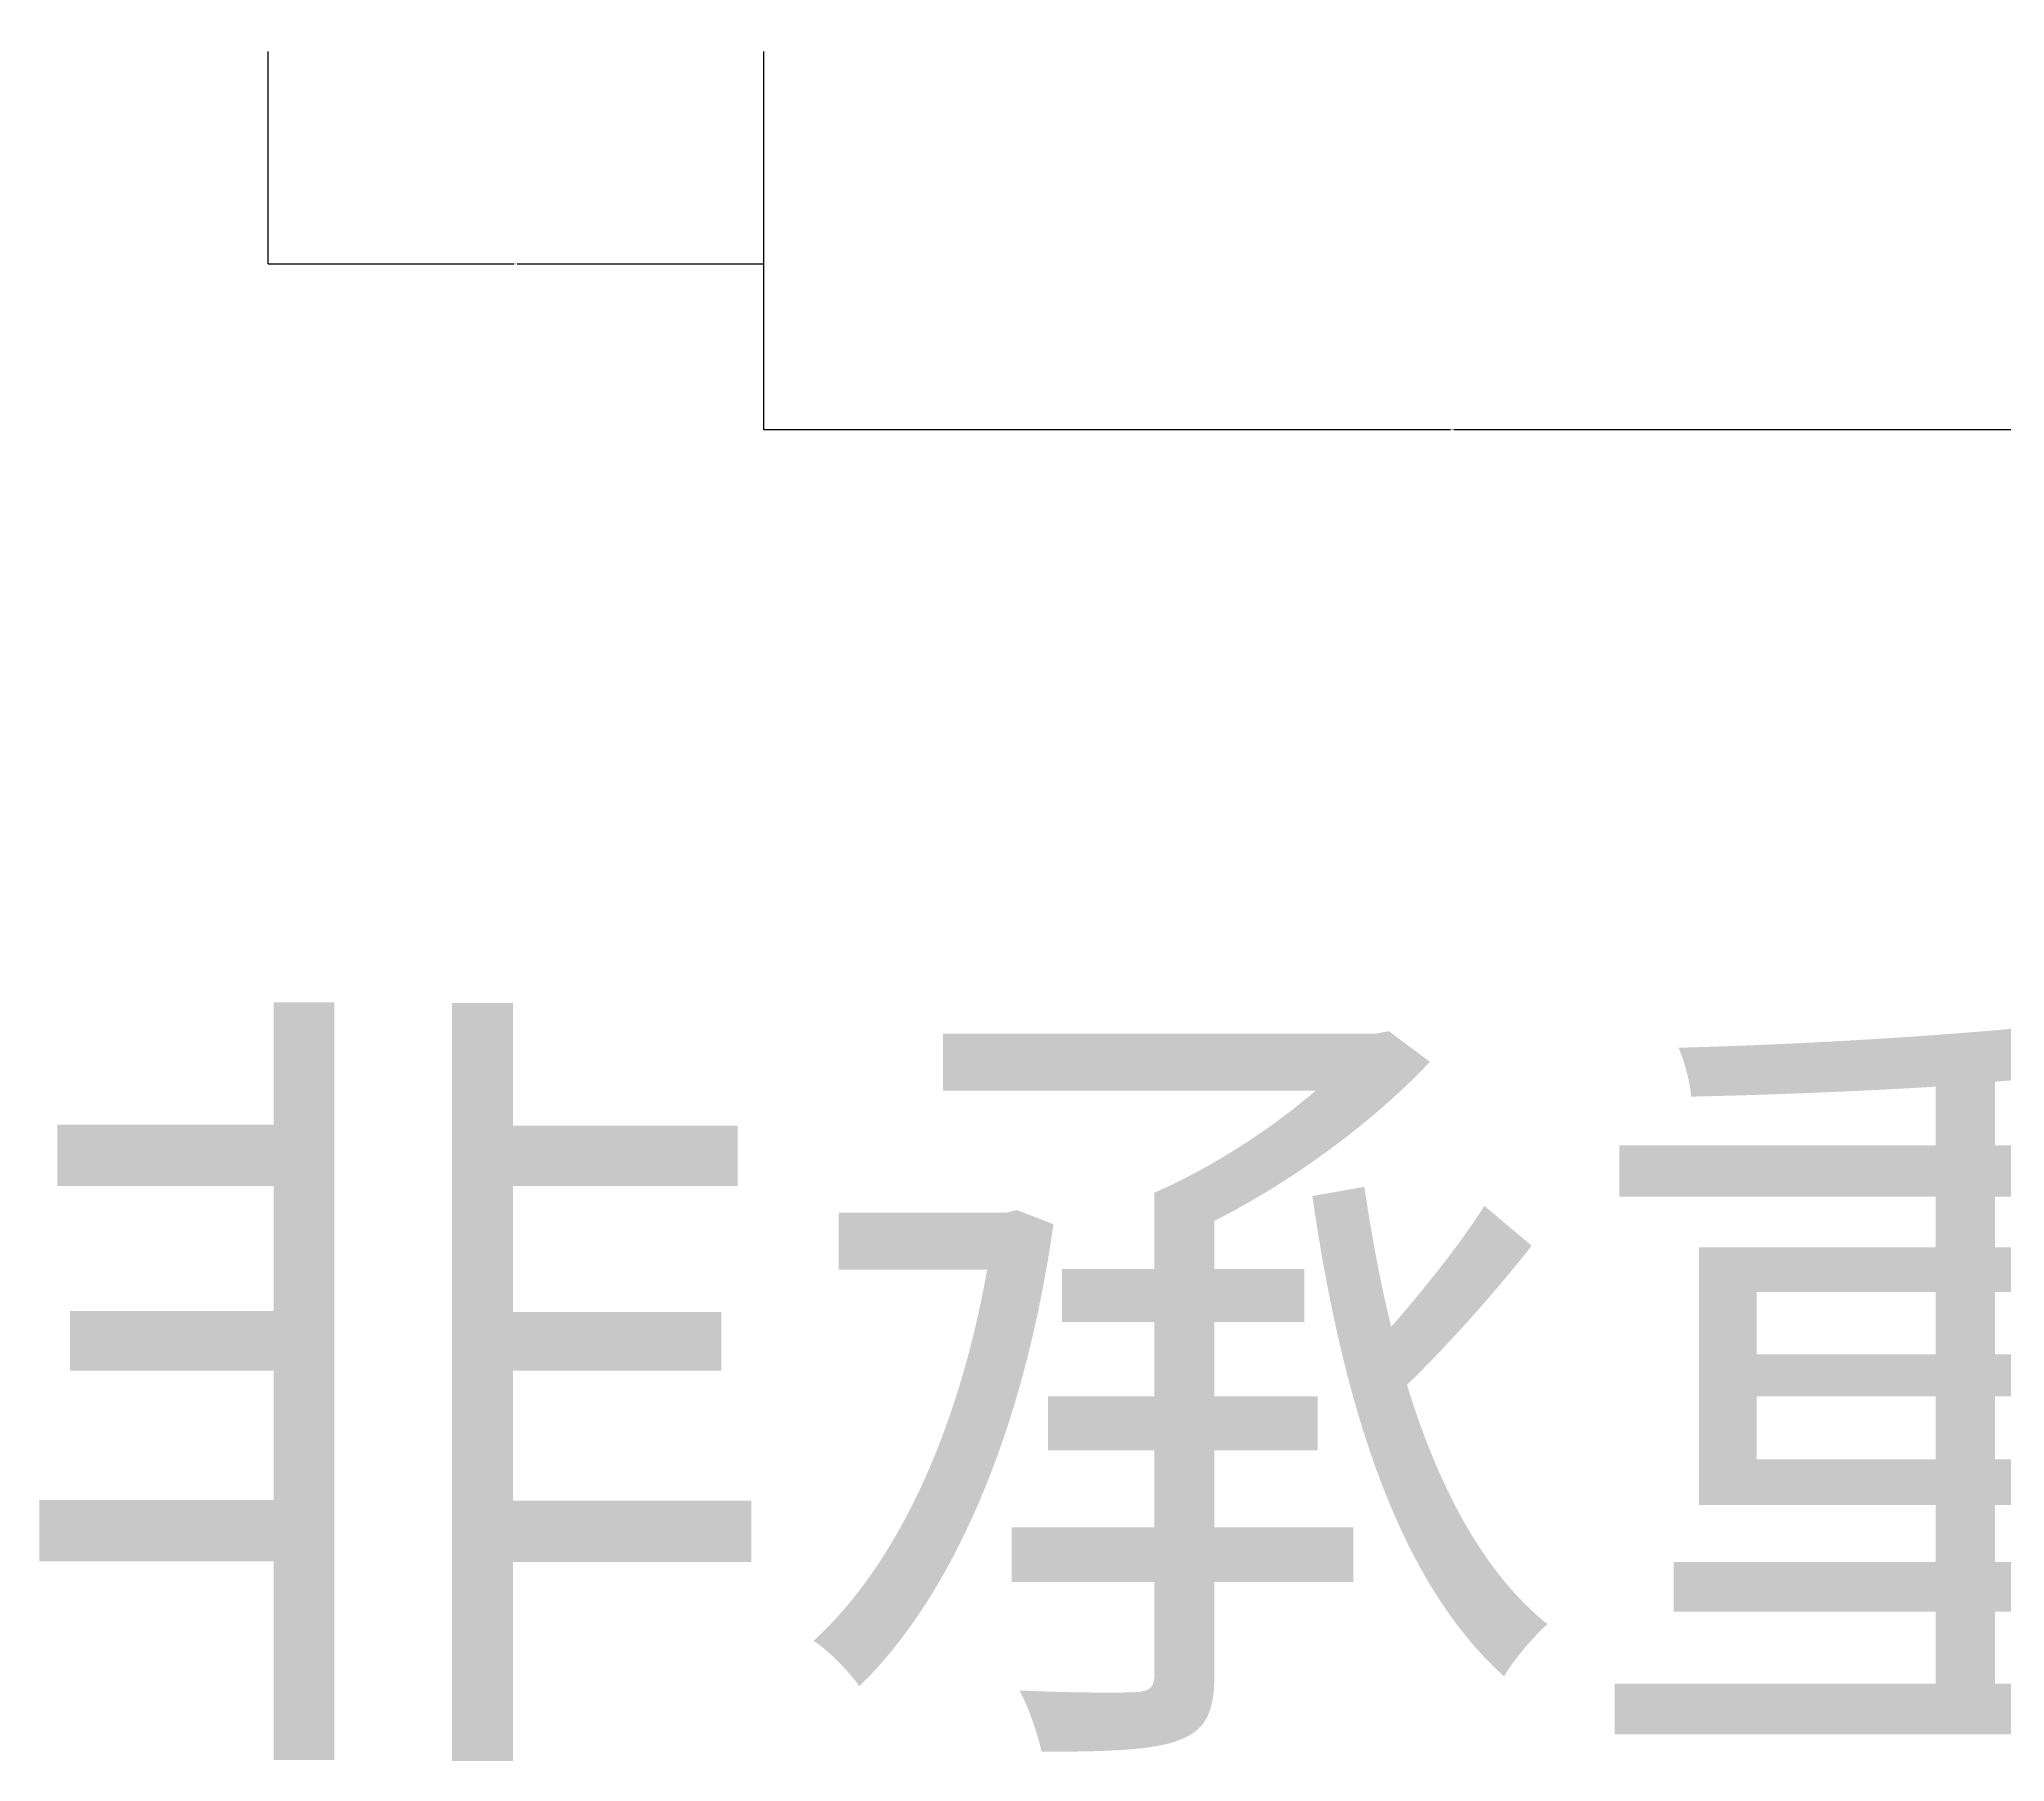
# Model space of a CAD drawing. Header units: metres. Extents: x 4568 to 182545, y -86951 to 35529.
# Drawn here: x 69395 to 71176, y -10186 to -8626 of the extents above; entities that cross this region are included whole.
import ezdxf

# ---------------------------------------------------------------- set-up
doc = ezdxf.new("R2010")
doc.units = ezdxf.units.M
doc.layers.add('TEXT', color=7, linetype='Continuous')
doc.dimstyles.get("Standard").update_dxf_attribs({"dimtxt": 2.5, "dimasz": 2.5, "dimexe": 1.25, "dimexo": 0.625, "dimtad": 1, "dimcen": 2.5, "dimazin": 3, "dimtfac": 1, "dimtmove": 0, "dimatfit": 3})

# ---------------------------------------------------------------- blocks, each defined once
blk = doc.blocks.new('_CLOSEDFILLED')
at = {"color": 0, "linetype": 'BYBLOCK'}
blk.add_solid([(-1, 0.2), (0, 0), (-1, -0.2)], dxfattribs=at)
blk = doc.blocks.new('*D135')
for p, q in [((71299.02, -8625.54), (71299.02, -8978.92)), ((70050.89, -8636.49), (70050.89, -8978.92)), ((70051.14, -8978.92), (70673.455, -8978.92)), ((70676.455, -8978.92), (71298.77, -8978.92))]:
    blk.add_line(p, q)
at = {"layer": 'Defpoints'}
for p in [(71299.02, -8625.54), (70050.89, -8636.49), (70050.89, -8978.92)]:
    blk.add_point(p, dxfattribs=at)
at = {"xscale": 0.25, "yscale": 0.25, "rotation": 180}
blk.add_blockref('_CLOSEDFILLED', (70050.89, -8978.92), dxfattribs=at)
at = {"xscale": 0.25, "yscale": 0.25}
blk.add_blockref('_CLOSEDFILLED', (71299.02, -8978.92), dxfattribs=at)
at = {"insert": (70674.955, -8978.92), "char_height": 1, "attachment_point": 5}
blk.add_mtext('300', dxfattribs=at)
blk = doc.blocks.new('*D136')
for p, q in [((69602, -8636.49), (69602, -8828.92)), ((70050.89, -8636.49), (70050.89, -8828.92)), ((69602.25, -8828.92), (69824.945, -8828.92)), ((69827.945, -8828.92), (70050.64, -8828.92))]:
    blk.add_line(p, q)
at = {"layer": 'Defpoints'}
for p in [(69602, -8636.49), (70050.89, -8636.49), (69602, -8828.92)]:
    blk.add_point(p, dxfattribs=at)
at = {"xscale": 0.25, "yscale": 0.25, "rotation": 180}
blk.add_blockref('_CLOSEDFILLED', (69602, -8828.92), dxfattribs=at)
at = {"xscale": 0.25, "yscale": 0.25}
blk.add_blockref('_CLOSEDFILLED', (70050.89, -8828.92), dxfattribs=at)
at = {"insert": (69826.445, -8828.92), "char_height": 1, "attachment_point": 5}
blk.add_mtext('130', dxfattribs=at)

msp = doc.modelspace()

# ---------------------------------------------------------------- texts
at = {"layer": 'TEXT'}
msp.add_text('非承重小间墙', height=550, dxfattribs=at).set_placement((69354.89, -10124.87))

# ---------------------------------------------------------------- dimensions: what is measured, and where the dimension line sits
for base, p1, p2, text, picture, middle in [((70050.89, -8978.92), (70050.89, -8636.49), (71299.02, -8625.54), '300', '*D135', (70674.955, -8978.92)), ((69602, -8828.92), (69602, -8636.49), (70050.89, -8636.49), '130', '*D136', (69826.445, -8828.92))]:
    dim = msp.add_linear_dim(base=base, p1=p1, p2=p2, text=text, dimstyle='Standard')
    dim.commit()
    dim.dimension.update_dxf_attribs({"geometry": picture, "text_midpoint": middle})

doc.saveas('drawing.dxf')
